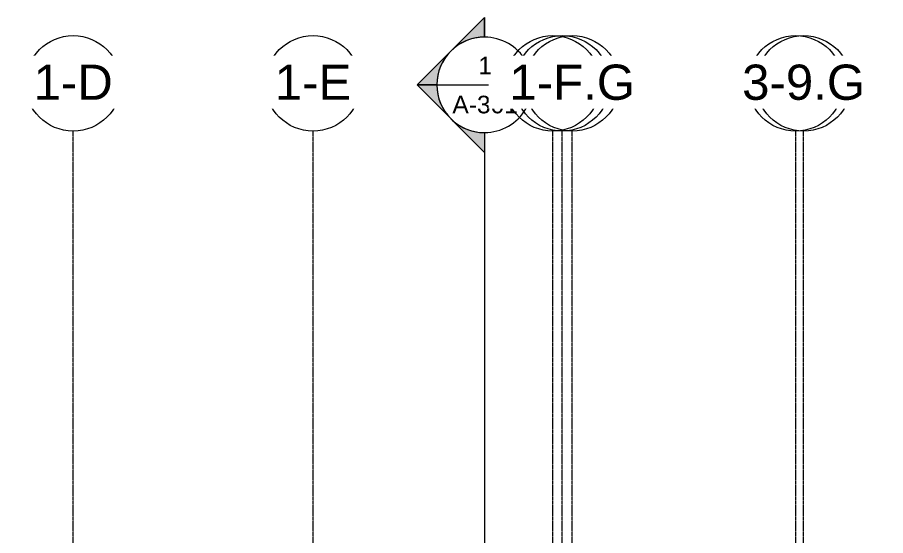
# Model space of a CAD drawing. Header units: inches. Extents: x -23227 to -2744, y -314 to 853.
# Drawn here: x -21682 to -20809, y 332 to 853 of the extents above; entities that cross this region are included whole.
import ezdxf

# ---------------------------------------------------------------- set-up
doc = ezdxf.new("R2010")
doc.units = ezdxf.units.IN
doc.header["$MEASUREMENT"] = 0
doc.linetypes.add('Grid Line 1_2_', pattern=[0.8749999999999999, 0.4999999999999999, -0.125, 0.125, -0.125])
for name, color, linetype, lineweight in [('G-ANNO-SYMB', 111, 'Continuous', 9), ('S-GRID', 1, 'Continuous', 9), ('S-GRID-IDEN', 1, 'Continuous', 9)]:
    doc.layers.add(name, color=color, linetype=linetype, lineweight=lineweight)
doc.styles.add('Arial_1', font='arial.ttf', dxfattribs={"height": 35.40718562874248})
doc.styles.add('Arial_2', font='arial.ttf', dxfattribs={"height": 17.70359281437124})

# ---------------------------------------------------------------- blocks, each defined once
blk = doc.blocks.new('Grid - Grid Head - Circle-14747-Section 15')
at = {"layer": 'S-GRID-IDEN'}
blk.add_circle((-21143.80281039634, 786.6570754422739), 48, dxfattribs=at)
blk = doc.blocks.new('Section - Section Head - Filled-1526-Section 15')
at = {"layer": 'G-ANNO-SYMB'}
h = blk.add_hatch(color=256, dxfattribs=at)
edge = h.paths.add_edge_path(flags=0)
edge.add_arc((-22272.83308806849, 593.1570754422742), 48.06247118192713, 89.99999999999989, 132.0783950246226, ccw=False)
edge.add_line((-22272.83308806849, 641.2195466242014), (-22272.83308806849, 661.0393264361825))
edge.add_line((-22272.83308806849, 661.0393264361825), (-22305.04199878177, 628.8304157229086))
h = blk.add_hatch(color=256, dxfattribs=at)
edge = h.paths.add_edge_path(flags=0)
edge.add_line((-22306.77421356545, 627.0982009392283), (-22340.7153390624, 593.1570754422742))
edge.add_line((-22340.7153390624, 593.1570754422742), (-22320.83308806849, 593.157075442274))
edge.add_arc((-22272.83308806849, 593.1570754422735), 48.00000000000296, 135, 179.9999999999997, ccw=False)
h = blk.add_hatch(color=256, dxfattribs=at)
edge = h.paths.add_edge_path(flags=0)
edge.add_arc((-22272.83308806849, 593.157075442274), 47.99999999999977, 180.0000000000001, 224.9999999999984, ccw=False)
edge.add_line((-22320.83308806849, 593.1570754422742), (-22340.7153390624, 593.1570754422743))
edge.add_line((-22340.7153390624, 593.1570754422743), (-22306.77421356545, 559.21594994532))
h = blk.add_hatch(color=256, dxfattribs=at)
edge = h.paths.add_edge_path(flags=0)
edge.add_line((-22305.04199878177, 557.4837351616393), (-22272.83308806849, 525.2748244483652))
edge.add_line((-22272.83308806849, 525.2748244483652), (-22272.83308806849, 545.0946042603463))
edge.add_arc((-22272.83308806849, 593.1570754422737), 48.06247118192778, 227.9216049753765, 270, ccw=False)
for p, q in [((-22340.7153390624, 593.1570754422743), (-22272.83308806849, 661.0393264361825)), ((-22305.04199878177, 628.8304157229086), (-22272.83308806849, 661.0393264361825)), ((-22272.83308806849, 641.157075442274), (-22272.83308806849, 661.0393264361825)), ((-22272.83308806849, 661.0393264361825), (-22272.83308806849, 641.2195466242014)), ((-22340.7153390624, 593.1570754422742), (-22306.77421356545, 627.0982009392283)), ((-22340.7153390624, 593.1570754422743), (-22272.83308806849, 525.2748244483656)), ((-22320.83308806849, 593.157075442274), (-22340.7153390624, 593.1570754422742)), ((-22306.77421356545, 559.21594994532), (-22340.7153390624, 593.1570754422743)), ((-22340.7153390624, 593.1570754422743), (-22320.83308806849, 593.1570754422742)), ((-22272.83308806849, 525.2748244483652), (-22305.04199878177, 557.4837351616393)), ((-22272.83308806849, 545.157075442274), (-22272.83308806849, 525.2748244483656)), ((-22272.83308806849, 545.0946042603463), (-22272.83308806849, 525.2748244483652))]:
    blk.add_line(p, q, dxfattribs=at)
for centre, radius, start, end in [((-22272.83308806849, 593.157075442274), 47.99999999999989, 89.99999999999987, 269.9999999999995), ((-22272.83308806849, 593.1570754422742), 48.06247118192713, 89.99999999999953, 132.0783950246223), ((-22272.83308806849, 593.157075442274), 47.99999999999994, 269.9999999999996, 89.99999999999993), ((-22272.83308806849, 593.1570754422735), 48.00000000000296, 134.9999999999997, 179.9999999999993), ((-22272.83308806849, 593.157075442274), 47.99999999999977, 179.9999999999997, 224.999999999998), ((-22272.83308806849, 593.1570754422737), 48.06247118192778, 227.9216049753762, 269.9999999999996)]:
    blk.add_arc(centre, radius, start, end, dxfattribs=at)

msp = doc.modelspace()

# ---------------------------------------------------------------- linework, layer by layer
at = {"layer": 'G-ANNO-SYMB'}
msp.add_line((-21212.52260997759, 737.1570754422744), (-21212.52260997759, -79.66080684492756), dxfattribs=at)
at = {"layer": 'S-GRID', "linetype": 'Grid Line 1_2_'}
for p, q in [((-21626.30281039636, -273.1608068449274), (-21626.30281039636, 738.6570754422745)), ((-21626.30281039635, -273.1608068449274), (-21626.30281039635, 738.6570754422745)), ((-21385.05281039635, -273.1608068449274), (-21385.05281039635, 738.6570754422745)), ((-21385.05281039635, -273.1608068449274), (-21385.05281039635, 738.6570754422745)), ((-21143.80281039635, -273.1608068449274), (-21143.80281039635, 738.6570754422745)), ((-21134.30281039632, -273.1608068449274), (-21134.30281039632, 738.6570754422745)), ((-21124.30281039632, -273.1608068449274), (-21124.30281039632, 738.6570754422745)), ((-20899.55281039635, -273.1608068449274), (-20899.55281039635, 738.6570754422745)), ((-20891.55281039635, -273.1608068449274), (-20891.55281039635, 738.6570754422745))]:
    msp.add_line(p, q, dxfattribs=at)

# ---------------------------------------------------------------- block references
at = {"layer": 'S-GRID-IDEN'}
for p in [(-482.4999999999881, 0), (-241.2499999999872, 0), (0, 0), (244.2500000000173, 0)]:
    msp.add_blockref('Grid - Grid Head - Circle-14747-Section 15', p, dxfattribs=at)

# ---------------------------------------------------------------- texts
at = {"layer": 'G-ANNO-SYMB', "insert": (-21211.90787001569, 813.4953245809786), "char_height": 17.70359281437124, "width": 16.41599999999998, "attachment_point": 2, "line_spacing_factor": 0.9385317878468563, "style": 'Arial_2'}
msp.add_mtext('1', dxfattribs=at)

# ---------------------------------------------------------------- next in the draw order: texts
at = {"layer": 'S-GRID-IDEN', "char_height": 35.40718562874248, "width": 85.10399999999991, "attachment_point": 2, "line_spacing_factor": 0.9385317878468563, "style": 'Arial_1', "bg_fill": 3, "box_fill_scale": 1.25, "bg_fill_color": 0, "bg_fill_transparency": 0}
for s, insert in [('3-6', (-21626.31203769841, 805.5308123521395)), ('3-7', (-21385.06203769841, 805.5308123521395)), ('3-8', (-21143.81203769841, 805.5308123521395)), ('3-9', (-20899.5620376984, 805.5308123521395))]:
    msp.add_mtext(s, dxfattribs=dict(at, insert=insert))

# ---------------------------------------------------------------- next in the draw order: linework, layer by layer
at = {"layer": 'G-ANNO-SYMB'}
msp.add_line((-21260.52260997757, 785.1570754422739), (-21164.52260997757, 785.1570754422739), dxfattribs=at)

# ---------------------------------------------------------------- next in the draw order: block references
msp.add_blockref('Section - Section Head - Filled-1526-Section 15', (1060.310478090935, 191.9999999999997), dxfattribs=at)
at = {"layer": 'S-GRID-IDEN'}
for p in [(-482.4999999999827, 0), (-241.2499999999818, 0), (9.500000000052749, 0), (252.2500000000182, 0)]:
    msp.add_blockref('Grid - Grid Head - Circle-14747-Section 15', p, dxfattribs=at)

# ---------------------------------------------------------------- next in the draw order: texts
at = {"layer": 'G-ANNO-SYMB', "insert": (-21211.9078700157, 774.222836202313), "char_height": 17.70359281437124, "width": 78.62399999999991, "attachment_point": 2, "line_spacing_factor": 0.9385317878468563, "style": 'Arial_2'}
msp.add_mtext('A-301', dxfattribs=at)

# ---------------------------------------------------------------- next in the draw order: texts
at = {"layer": 'S-GRID-IDEN', "char_height": 35.40718562874248, "attachment_point": 2, "line_spacing_factor": 0.9385317878468563, "style": 'Arial_1', "bg_fill": 3, "box_fill_scale": 1.25, "bg_fill_color": 0, "bg_fill_transparency": 0}
for s, insert, width in [('1-D', (-21626.31203769841, 805.5308123521395), 94.60799999999989), ('1-E', (-21385.0620376984, 805.5308123521395), 91.5839999999999), ('1-F', (-21134.31203769837, 805.5308123521395), 88.1279999999999), ('3-9.G', (-20891.5620376984, 805.5308123521395), 147.3119999999998)]:
    msp.add_mtext(s, dxfattribs=dict(at, insert=insert, width=width))

# ---------------------------------------------------------------- next in the draw order: block references
at = {"layer": 'S-GRID-IDEN'}
msp.add_blockref('Grid - Grid Head - Circle-14747-Section 15', (19.50000000004911, 0), dxfattribs=at)

# ---------------------------------------------------------------- next in the draw order: texts
at = {"layer": 'S-GRID-IDEN', "insert": (-21124.31203769838, 805.5308123521395), "char_height": 35.40718562874248, "width": 150.3359999999998, "attachment_point": 2, "line_spacing_factor": 0.9385317878468563, "style": 'Arial_1', "bg_fill": 3, "box_fill_scale": 1.25, "bg_fill_color": 0, "bg_fill_transparency": 0}
msp.add_mtext('1-F.G', dxfattribs=at)

doc.saveas('drawing.dxf')
